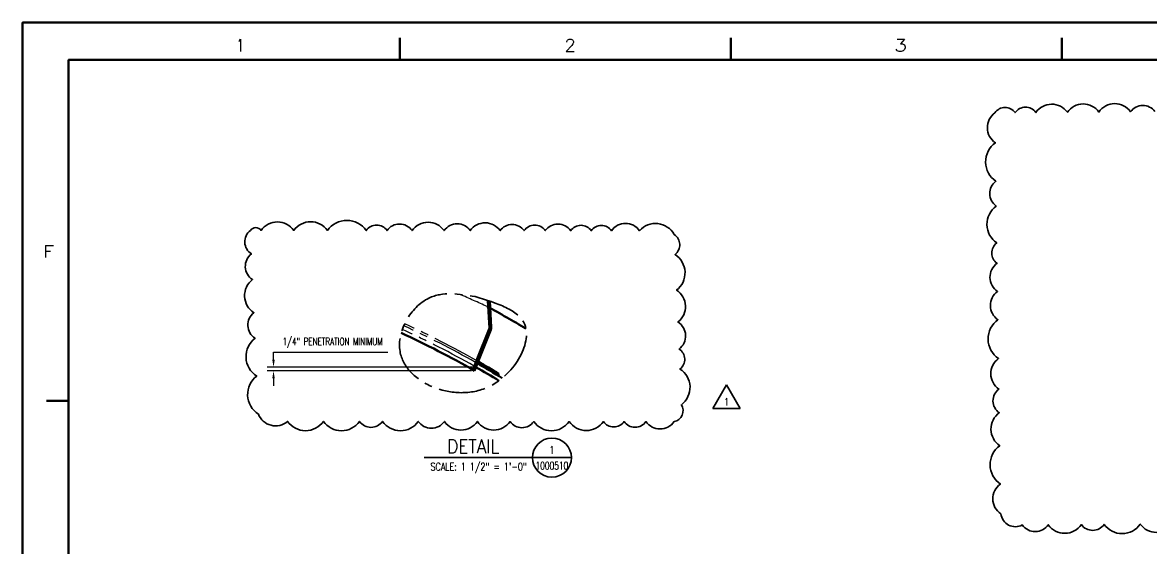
# Model space of a CAD drawing. Header units: inches. Extents: x 0 to 1408, y 0 to 1088.
# Drawn here: x 0 to 579, y 819 to 1088 of the extents above; entities that cross this region are included whole.
import ezdxf
from ezdxf.enums import TextEntityAlignment as Align

# ---------------------------------------------------------------- set-up
doc = ezdxf.new("R2010")
doc.units = ezdxf.units.IN
doc.header["$LTSCALE"] = 32
doc.header["$MEASUREMENT"] = 0
doc.linetypes.add('CENTER2', pattern=[1.125, 0.75, -0.125, 0.125, -0.125])
doc.linetypes.add('HIDDEN', pattern=[0.375, 0.25, -0.125])
for name, color, linetype, lineweight in [('AM_0', 7, 'Continuous', 50), ('AM_6', 140, 'Continuous', 35), ('AM_BOR', 255, 'Continuous', 50), ('Equipment-AM_0', 7, 'Continuous', 50), ('Equipment-AM_3', 6, 'HIDDEN', 25), ('Equipment-AM_5', 92, 'Continuous', 25)]:
    doc.layers.add(name, color=color, linetype=linetype, lineweight=lineweight)
doc.styles.add('ROMAND', font='romand')
doc.styles.add('simplex', font='simplex.shx', dxfattribs={"width": 0.75})
doc.styles.get("Standard").update_dxf_attribs({"font": 'ROMANS.SHX', "width": 0.7})
doc.dimstyles.new('VALMET_ANSI$0', dxfattribs={"dimscale": 48, "dimtxt": 0.12, "dimasz": 0.12, "dimexe": 0.1, "dimexo": 0.05, "dimgap": 0.06, "dimtad": 1, "dimtoh": 1, "dimdec": 5, "dimzin": 7, "dimdsep": 46, "dimlunit": 4, "dimtxsty": 'Standard', "dimcen": 0, "dimclrd": 256, "dimclre": 256, "dimclrt": 140, "dimadec": 0, "dimazin": 2, "dimtp": 0.1, "dimtm": 0.1, "dimtfac": 0.71, "dimtdec": 5, "dimtofl": 0, "dimtmove": 0, "dimatfit": 3, "dimfxl": 1, "dimfrac": 2, "dimtolj": 1, "dimtzin": 7, "dimlwd": -1, "dimlwe": -1, "dimarcsym": 1})

# ---------------------------------------------------------------- blocks, each defined once
blk = doc.blocks.new('PE_FR_E')
at = {"layer": 'AM_BOR'}
for p, q in [((153.75, 848.35), (153.75, 857.35)), ((288.75, 848.35), (288.75, 857.35)), ((423.75, 848.35), (423.75, 857.35)), ((18.75, 709.4), (9.75, 709.4))]:
    blk.add_line(p, q, dxfattribs=at)
at = {"layer": 'AM_BOR', "color": 9}
blk.add_lwpolyline([(0, 0), (1117.6, 0), (1117.6, 863.6), (0, 863.6)], close=True, dxfattribs=at)
at = {"layer": 'AM_BOR'}
blk.add_lwpolyline([(18.75, 15.25), (1098.85, 15.25), (1098.85, 848.35), (18.75, 848.35)], close=True, dxfattribs=at)
at = {"layer": 'AM_BOR', "style": 'simplex'}
for s, width, p in [('1', 0.659341, (88.74, 851.85)), ('2', 1.052632, (223.25, 851.85)), ('3', 1.22807, (357.96, 851.85)), ('F', 1.203884, (10.61, 767.82))]:
    blk.add_text(s, height=5, dxfattribs=dict(at, width=width)).set_placement(p, align=Align.CENTER)
at = {"layer": 'AM_BOR', "width": 0.9, "flags": 9}
blk.add_attdef('PENSTYLE', text='', height=1, dxfattribs=at).set_placement((1116.99, 0.33), align=Align.BOTTOM_RIGHT)
blk = doc.blocks.new('Detail')
at = {"layer": 'AM_6'}
blk.add_line((2.365, 0.313), (0, 0.313), dxfattribs=at)
blk.add_circle((2.052, 0.313), 0.313, dxfattribs=at)
at = {"layer": 'AM_6', "style": 'ROMAND', "width": 0.902256}
blk.add_text('DETAIL', height=0.2188, dxfattribs=at).set_placement((0.79, 0.386), align=Align.CENTER)
at = {"layer": 'AM_6', "style": 'simplex', "width": 0.75}
for tag, p in [('X', (2.052, 0.374)), ('SCALE:X"=1\'-0"', (0.877, 0.105)), ('XXXXXX', (2.052, 0.12))]:
    blk.add_attdef(tag, text='', height=0.125, dxfattribs=at).set_placement(p, align=Align.CENTER)
blk = doc.blocks.new('*D15')
at = {"layer": 'Defpoints', "color": 0, "transparency": 16777216}
for p in [(128.91, 911.12), (232.88, 911.12), (232.13, 909.26)]:
    blk.add_point(p, dxfattribs=at)
at = {"layer": 'Equipment-AM_5', "linetype": 'ByBlock', "transparency": 16777216}
for p, q in [((128.91, 914.96), (128.91, 918.8)), ((128.91, 918.8), (187.66, 918.8)), ((231.28, 911.12), (125.71, 911.12)), ((230.53, 909.26), (125.71, 909.26)), ((128.91, 905.42), (128.91, 901.58))]:
    blk.add_line(p, q, dxfattribs=at)
at = {"layer": 'Equipment-AM_5', "transparency": 16777216}
for points in [[(128.27, 914.96), (129.55, 914.96), (128.91, 911.12)], [(128.27, 905.42), (129.55, 905.42), (128.91, 909.26)]]:
    blk.add_solid(points, dxfattribs=at)
at = {"layer": 'Equipment-AM_5', "color": 140, "transparency": 16777216, "insert": (159.25, 923.65), "char_height": 3.84, "attachment_point": 5}
blk.add_mtext('\\A1;1/4" PENETRATION MINIMUM', dxfattribs=at)
blk = doc.blocks.new('OVERFL DET 1')
at = {"layer": 'AM_0'}
for p, q in [((10.13, 5.47), (9.36, 19.65)), ((11.1, 6.02), (10.38, 19.31)), ((11.1, 6.02), (10.1, 5.96)), ((3.47, -11.2), (10.13, 5.47)), ((4.4, -11.58), (10.87, 4.63)), ((10.87, 4.63), (9.95, 5.01)), ((1.59, -15.89), (3.42, -11.33)), ((3.42, -11.33), (3.47, -11.2)), ((4.34, -11.7), (4.4, -11.58)), ((2.47, -16.39), (4.34, -11.7)), ((15.02, -18.01), (14.5, -18.86))]:
    blk.add_line(p, q, dxfattribs=at)
for centre, radius, start, end in [((-233.17, -430), 508, 58.94482, 61.52532), ((-233.17, -430), 480, 65.46396, 65.46448), ((7.86, 5.84), 3.25, 338.21566, 3.0883), ((-229.28, -419.77), 465.21, 60.12177, 65.33484), ((-233.17, -430), 478, 58.71487, 60.36137), ((-233.17, -430), 480, 58.6242, 60.41105), ((-229.28, -419.77), 470.21, 58.69733, 60.20841)]:
    blk.add_arc(centre, radius, start, end, dxfattribs=at)
at = {"layer": 'AM_6', "linetype": 'CENTER2'}
blk.add_spline([(2.85, 21.69), (-21.03, 20.87), (-35.78, -6.55), (8.61, -25.19), (28.26, 7.3), (2.85, 21.69)], degree=3, dxfattribs=at)
at = {"layer": 'Equipment-AM_3', "linetype": 'CENTER2'}
for centre, radius, start, end in [((-521.17, -1158.51), 1289.13, 65.71477, 66.39796), ((-233.17, -430), 480, 60.5302, 65.46396), ((-229.28, -419.77), 470.21, 60.33144, 65.37868), ((-233.17, -430), 478, 60.48236, 65.45052), ((-229.28, -419.77), 470.21, 60.20841, 60.33144), ((-233.17, -430), 478, 60.36137, 60.48236), ((-233.17, -430), 480, 60.41105, 60.5302)]:
    blk.add_arc(centre, radius, start, end, dxfattribs=at)
blk = doc.blocks.new('Revision Triangle')
at = {"layer": 'AM_6'}
for p, q in [((-0.219, 0), (0, 0.379)), ((0, 0.379), (0.219, 0)), ((-0.219, 0), (0.219, 0))]:
    blk.add_line(p, q, dxfattribs=at)
at = {"layer": 'AM_6', "style": 'simplex', "width": 0.75}
blk.add_attdef('X', text='', height=0.12, dxfattribs=at).set_placement((0, 0.045), align=Align.CENTER)

msp = doc.modelspace()

# ---------------------------------------------------------------- linework, layer by layer
at = {"layer": 'AM_6'}
msp.add_lwpolyline([(581.572413, 1042.288667, 0.52056705), (569.123654, 1042.195131, 0.52056705), (552.820516, 1042.072635, 0.52056705), (536.654708, 1041.95117, 0.52056705), (520.472725, 1041.829584, 0.52056705), (509.796736, 1041.749368, 0.52056705), (499.447414, 1041.671606, 0.52056705), (499.671866, 1026.27757, 0.52056705), (499.96024, 1006.499405, 0.52056705), (500.145378, 993.801698, 0.52056705), (500.42181, 974.842563, 0.52056705), (500.573538, 964.436247, 0.52056705), (500.785047, 949.9299, 0.52056705), (500.996159, 935.450711, 0.52056705), (501.287172, 915.491591, 0.52056705), (501.515449, 899.835124, 0.52056705), (501.692539, 887.689438, 0.52056705), (501.939735, 870.735461, 0.52056705), (502.22636, 851.077221, 0.52056705), (502.449232, 835.791514, 0.52056705), (513.511089, 830.06445, 0.52056705), (526.838146, 830.164586, 0.52056705), (543.864552, 830.292517, 0.52056705), (555.51619, 830.380063, 0.52056705), (574.087095, 830.519599, 0.52056705), (590.622777, 830.643843, 0.52056705)], format="xyb", dxfattribs=at)
msp.add_lwpolyline([(117.03395, 981.284603, 0.52056705), (117.554614, 969.228822, 0.52056705), (118.123155, 956.064422, 0.52056705), (118.85822, 939.044245, 0.52056705), (119.422956, 925.967961, 0.52056705), (120.262496, 906.5287, 0.52056705), (121.104827, 887.024801, 0.52056705), (136.090981, 883.273818, 0.52056705), (154.540026, 883.26048, 0.52056705), (173.064451, 883.247088, 0.52056705), (184.880605, 883.238545, 0.52056705), (203.254879, 883.225261, 0.52056705), (216.69248, 883.215547, 0.52056705), (233.612548, 883.203314, 0.52056705), (250.410541, 883.19117, 0.52056705), (262.571859, 883.182378, 0.52056705), (280.735861, 883.169246, 0.52056705), (298.357549, 883.156506, 0.52056705), (308.97463, 883.148831, 0.52056705), (320.204828, 883.140712, 0.52056705), (334.678533, 883.130248, 0.52056705), (338.452934, 891.820054, 0.52056705), (337.661826, 910.137889, 0.52056705), (337.220461, 920.357556, 0.52056705), (336.619236, 934.278721, 0.52056705), (335.913009, 950.631165, 0.52056705), (335.124193, 968.895947, 0.52056705), (334.67889, 979.20678, 0.52056705), (316.930887, 981.140087, 0.52056705), (302.470001, 981.150541, 0.52056705), (292.121177, 981.158023, 0.52056705), (281.554146, 981.165662, 0.52056705), (268.517252, 981.175087, 0.52056705), (257.580642, 981.182994, 0.52056705), (245.318918, 981.191859, 0.52056705), (229.961703, 981.202961, 0.52056705), (216.532342, 981.21267, 0.52056705), (200.103317, 981.224547, 0.52056705), (187.197348, 981.233878, 0.52056705), (176.523807, 981.241594, 0.52056705), (156.633679, 981.255974, 0.52056705), (139.299475, 981.268506, 0.52056705), (122.530474, 981.280629, 0.52056705)], format="xyb", close=True, dxfattribs=at)

# ---------------------------------------------------------------- block references
msp.add_blockref('OVERFL DET 1', (229.664162, 925.658195), dxfattribs=at)
at = {"layer": 'AM_6', "linetype": 'CENTER2', "xscale": 32, "yscale": 32, "zscale": 32}
msp.add_blockref('Revision Triangle', (361.617216, 889.926689), dxfattribs=at).add_auto_attribs({'X': '1'})
at = {"layer": 'Equipment-AM_0', "lineweight": 0, "xscale": 1.25984251968512, "yscale": 1.25984251968512, "zscale": 1.25984251968512}
msp.add_blockref('PE_FR_E', (0, 0), dxfattribs=at)
at = {"layer": 'Equipment-AM_0', "linetype": 'CENTER2'}
ref = msp.add_blockref('Detail', (206.236294, 854.628405), dxfattribs=dict(at, xscale=32, yscale=32, zscale=32))
ref.add_attrib('SCALE:X"=1\'-0"', 'SCALE: 1 1/2" = 1\'-0"', dxfattribs={"layer": 'AM_6', "height": 4, "style": 'simplex', "width": 0.75}).set_placement((234.300992, 857.981455), align=Align.CENTER)
ref.add_attrib('X', '1', dxfattribs={"layer": 'AM_6', "height": 4, "style": 'simplex', "width": 0.75}).set_placement((271.909359, 866.604263), align=Align.CENTER)
ref.add_attrib('XXXXXX', '1000510', dxfattribs={"layer": 'AM_6', "height": 4, "style": 'simplex', "width": 0.7}).set_placement((271.908098, 858.481954), align=Align.CENTER)

# ---------------------------------------------------------------- dimensions: what is measured, and where the dimension line sits
at = {"layer": 'Equipment-AM_5'}
dim = msp.add_linear_dim(base=(128.912256, 911.119818), p1=(232.134501, 909.264362), p2=(232.876042, 911.119818), angle=90, text='1/4" PENETRATION MINIMUM', dimstyle='VALMET_ANSI$0', override={"dimscale": 32, "dimdec": 3}, dxfattribs=at)
dim.commit()
dim.dimension.update_dxf_attribs({"geometry": '*D15', "text_midpoint": (159.248256, 923.645532)})

doc.saveas('drawing.dxf')
